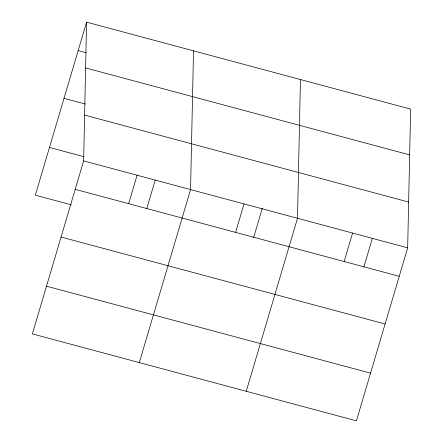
<?xml version="1.0" encoding="UTF-8"?>
<svg xmlns="http://www.w3.org/2000/svg" width="443" height="443" viewBox="0 0 443 443"><rect width="100%" height="100%" fill="white"/><g stroke="black" fill="none" stroke-linecap="round" stroke-linejoin="round"><path stroke-width="0.66" d="M83.627 160.881L86.584 22.15L410.622 109.105L407.665 247.836L356.416 420.85L32.378 333.895L83.627 160.881L407.665 247.836M193.513 50.845L190.562 189.576L139.312 362.59M300.448 79.541L297.497 218.272L246.247 391.285M86.584 22.15L35.335 195.164L71.423 204.849M128.664 203.686L137.097 175.229M146.777 208.62L155.216 180.129M235.598 232.381L244.027 203.924M253.712 237.315L262.345 208.166M344.15 261.508L352.584 233.051M363.886 266.885L372.325 238.395M78.151 50.607L86.175 52.761M85.61 67.929L409.648 154.889M64.019 98.313L85.41 104.05M84.602 115.097L408.64 202.052M49.461 147.458L84.214 156.789M75.199 189.338L399.237 276.294M61.068 237.038L385.105 323.994M46.509 286.189L370.547 373.144"/></g></svg>
